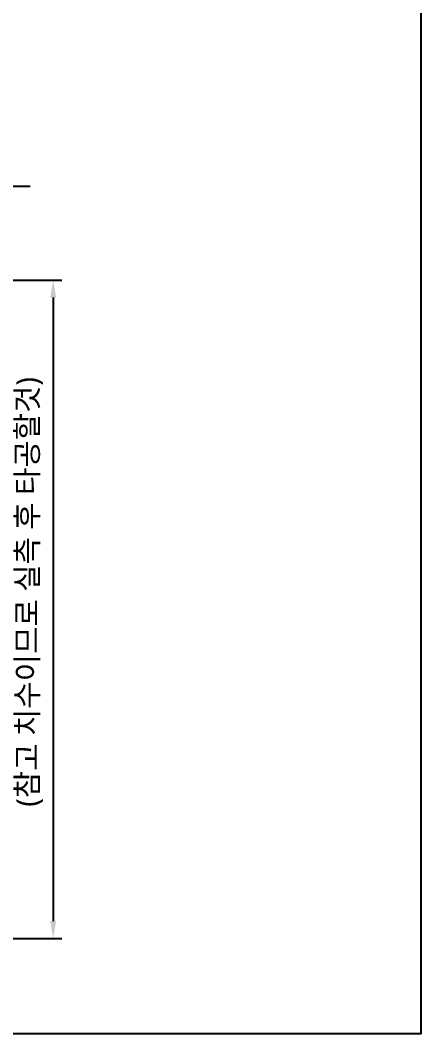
# Model space of a CAD drawing. Extents: x 10258 to 13358, y -4678 to -2578.
# Drawn here: x 12900 to 13358, y -4678 to -3516 of the extents above; entities that cross this region are included whole.
import ezdxf

# ---------------------------------------------------------------- set-up
doc = ezdxf.new("R2010")
doc.units = 0
doc.header["$LTSCALE"] = 20
doc.header["$MEASUREMENT"] = 0
doc.layers.get('DEFPOINTS').update_dxf_attribs({"linetype": 'CONTINUOUS'})
doc.layers.add('1', color=1, linetype='CONTINUOUS')
doc.layers.add('5', color=5, linetype='CONTINUOUS')
doc.styles.get("Standard").update_dxf_attribs({"font": 'NanumGothic.ttf'})
doc.dimstyles.get("Standard").update_dxf_attribs({"dimtxt": 2.5, "dimasz": 2, "dimexe": 2, "dimexo": 1, "dimgap": 1.5, "dimtad": 1, "dimdec": 0, "dimlfac": 10, "dimrnd": 0.5, "dimzin": 0, "dimdsep": 46, "dimtxsty": 'Standard', "dimcen": 0, "dimclrt": 2, "dimadec": 0, "dimazin": 0, "dimtfac": 1, "dimtdec": 0, "dimtmove": 0, "dimatfit": 3, "dimfxl": 1, "dimtolj": 1, "dimtzin": 0, "dimarcsym": 0})

# ---------------------------------------------------------------- blocks, each defined once
blk = doc.blocks.new('*D65')
at = {"layer": '1', "color": 3, "lineweight": -2, "transparency": 16777216}
for p, q in [((12705.9, -3813.8), (12947.3, -3813.8)), ((12937.3, -3833.8), (12937.3, -4548.8)), ((12658.4, -4568.8), (12947.3, -4568.8))]:
    blk.add_line(p, q, dxfattribs=at)
at = {"layer": '1', "color": 3, "transparency": 16777216}
for points in [[(12934, -3833.8), (12940.7, -3833.8), (12937.3, -3813.8)], [(12934, -4548.8), (12940.7, -4548.8), (12937.3, -4568.8)]]:
    blk.add_solid(points, dxfattribs=at)
at = {"layer": 'DEFPOINTS', "color": 0, "transparency": 16777216}
for p in [(12705.9, -3813.8), (12658.4, -4568.8), (12937.3, -4568.8)]:
    blk.add_point(p, dxfattribs=at)
at = {"layer": '1', "color": 2, "transparency": 16777216, "insert": (12889.4, -4171.3), "char_height": 25, "attachment_point": 5, "rotation": 90}
blk.add_mtext('\\A1;755\\P(참고 치수이므로 실측 후 타공할것)', dxfattribs=at)

msp = doc.modelspace()

# ---------------------------------------------------------------- linework, layer by layer
at = {"layer": '1', "color": 3}
msp.add_line((12910.88227, -3706.41298), (12742.55117, -3706.41298), dxfattribs=at)
at = {"layer": '5', "color": 212}
msp.add_lwpolyline([(10258.39971, -2577.94089), (13358.39971, -2577.94089), (13358.39971, -4677.94089), (10258.39971, -4677.94089)], close=True, dxfattribs=at)

# ---------------------------------------------------------------- dimensions: what is measured, and where the dimension line sits
at = {"layer": '1'}
dim = msp.add_linear_dim(base=(12937.3413, -4568.79806), p1=(12705.9147, -3813.79806), p2=(12658.39971, -4568.79806), angle=90, text='<>\\P(참고 치수이므로 실측 후 타공할것)', dimstyle='Standard', override={"dimtxt": 25, "dimasz": 20, "dimexe": 10, "dimexo": 0, "dimgap": 10, "dimlfac": 1, "dimzin": 8, "dimclrd": 3, "dimclre": 3, "dimarcsym": 1}, dxfattribs=at)
dim.commit()
dim.dimension.update_dxf_attribs({"geometry": '*D65', "text_midpoint": (12937.3413, -4171.29806), "dimtype": 160})

doc.saveas('drawing.dxf')
